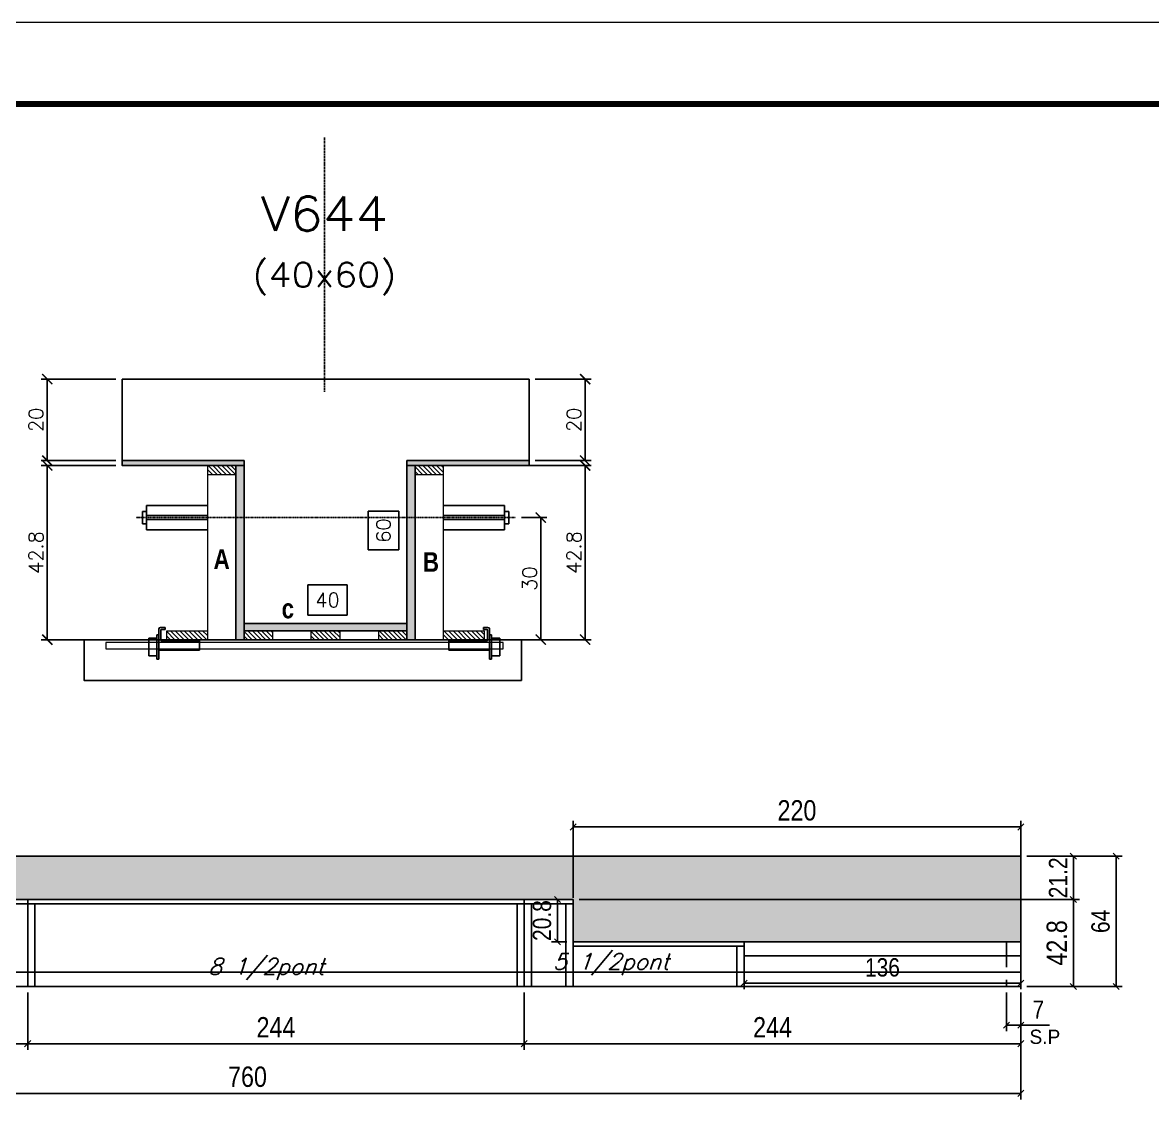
# Model space of a CAD drawing. Extents: x -20960 to -5926, y -2106 to 21915.
# Drawn here: x -11794 to -11239, y 8751 to 9281 of the extents above; entities that cross this region are included whole.
import ezdxf
from ezdxf.enums import TextEntityAlignment as Align

# ---------------------------------------------------------------- set-up
doc = ezdxf.new("R2010")
doc.units = 0
doc.linetypes.add('DASHED', pattern=[0.75, 0.5, -0.25])
doc.linetypes.add('HIDDEN', pattern=[0.375, 0.25, -0.125])
for name, color, linetype in [('barrote', 251, 'Continuous'), ('COTA', 241, 'Continuous'), ('Cota Seção (2x)', 4, 'Continuous'), ('detalhes', 4, 'Continuous'), ('Painéis', 200, 'Continuous'), ('presilha', 1, 'Continuous'), ('SARR_2.2x7', 40, 'Continuous'), ('SARR_3.5x7', 81, 'Continuous'), ('TENSOR', 3, 'Continuous'), ('texto', 7, 'Continuous'), ('Texto de Titulo', 7, 'Continuous'), ('Texto Qtd Sarr', 242, 'Continuous')]:
    doc.layers.add(name, color=color, linetype=linetype)
for name, color, linetype, lineweight in [('CONCRETO', 251, 'Continuous', 25), ('Folhas', 255, 'Continuous', 9), ('Hachura', 251, 'Continuous', 9), ('Madeira', 126, 'Continuous', 18), ('SARRAFO DE PRESSAO', 251, 'DASHED', 9), ('SCO-___-LAJ', 2, 'Continuous', 0), ('Texto Seção', 7, 'Continuous', 15)]:
    doc.layers.add(name, color=color, linetype=linetype, lineweight=lineweight)
doc.styles.add('COTA TECNICA', font='techl___.ttf', dxfattribs={"height": 10})
doc.styles.add('COTA TECNICA-50', font='techl___.ttf', dxfattribs={"height": 9})
doc.styles.add('Romans', font='romans.shx')
doc.styles.add('ROMAS860', font='ROMAS860.SHX')
doc.styles.add('TECNICA', font='techb___.ttf', dxfattribs={"height": 10})
doc.dimstyles.new('COTA PAINEL-50', dxfattribs={"dimtxt": 9, "dimasz": 3, "dimexe": 3, "dimexo": 3, "dimgap": 3, "dimtad": 1, "dimdec": 1, "dimzin": 12, "dimdsep": 46, "dimtxsty": 'COTA TECNICA-50', "dimblk1": 'OBLIQUE', "dimblk2": 'OBLIQUE', "dimsah": 1, "dimcen": 0.9, "dimclrd": 4, "dimclre": 4, "dimclrt": 240, "dimadec": 1, "dimazin": 3, "dimtfac": 1, "dimtdec": 1, "dimtmove": 0, "dimatfit": 3, "dimfxl": 1, "dimtolj": 1, "dimtzin": 12, "dimarcsym": 0})
doc.dimstyles.new('Cota Seção (2x)', dxfattribs={"dimtxt": 7, "dimasz": 5, "dimexe": 3, "dimexo": 3, "dimgap": 2, "dimtad": 3, "dimdec": 1, "dimlfac": 0.5, "dimzin": 12, "dimdsep": 46, "dimtxsty": 'Romans', "dimblk": 'ARCHTICK', "dimcen": 0, "dimclrd": 4, "dimclre": 4, "dimclrt": 1, "dimadec": 1, "dimazin": 3, "dimtfac": 1, "dimtdec": 1, "dimtmove": 0, "dimatfit": 3, "dimldrblk": 'OBLIQUE', "dimfxl": 1, "dimtolj": 1, "dimtzin": 12, "dimarcsym": 0})
doc.dimstyles.new('Cota Seção interna', dxfattribs={"dimtxt": 7, "dimasz": 6, "dimexe": 0.18, "dimexo": 2, "dimgap": -4, "dimtad": 3, "dimdec": 1, "dimlfac": 0.5, "dimzin": 12, "dimdsep": 46, "dimtxsty": 'Romans', "dimblk": 'ARCHTICK', "dimcen": 0.09, "dimse1": 1, "dimse2": 1, "dimsd1": 1, "dimsd2": 1, "dimclrd": 180, "dimclre": 5, "dimclrt": 1, "dimadec": 0, "dimazin": 3, "dimtfac": 1, "dimtdec": 1, "dimtofl": 0, "dimtmove": 0, "dimatfit": 3, "dimldrblk": 'ARCHTICK', "dimfxl": 1, "dimtolj": 1, "dimtzin": 0, "dimarcsym": 0})
doc.dimstyles.new('PAINEL', dxfattribs={"dimtxt": 10, "dimasz": 3, "dimexe": 3, "dimexo": 3, "dimgap": 3, "dimtad": 1, "dimdec": 1, "dimzin": 12, "dimdsep": 46, "dimtxsty": 'COTA TECNICA', "dimblk1": 'OBLIQUE', "dimblk2": 'OBLIQUE', "dimsah": 1, "dimcen": 0.9, "dimclrd": 4, "dimclre": 4, "dimclrt": 240, "dimadec": 1, "dimazin": 3, "dimtfac": 1, "dimtdec": 1, "dimtmove": 0, "dimatfit": 3, "dimfxl": 1, "dimtolj": 1, "dimtzin": 12, "dimarcsym": 0})

# ---------------------------------------------------------------- blocks, each defined once
blk = doc.blocks.new('9999999999')
at = {"layer": 'Folhas'}
blk.add_lwpolyline([(98138.98, 34190.21), (99623.98, 34190.21), (99623.98, 35240.21), (98138.98, 35240.21)], close=True, dxfattribs=at)
at = {"layer": 'Folhas', "color": 30, "const_width": 3}
blk.add_lwpolyline([(98213.98, 34230.21), (99583.98, 34230.21), (99583.98, 35200.21), (98213.98, 35200.21)], close=True, dxfattribs=at)
blk = doc.blocks.new('titulo1')
at = {"layer": 'Defpoints', "color": 252, "linetype": 'HIDDEN', "ltscale": 2}
blk.add_line((0, 0), (0, 125), dxfattribs=at)
at = {"layer": 'Defpoints', "style": 'Romans', "oblique": 15}
blk.add_attdef('FOLHA', text='', height=10, dxfattribs=at).set_placement((0, 15.58), align=Align.MIDDLE_CENTER)
at = {"layer": 'Texto Qtd Sarr', "color": 3, "style": 'Romans', "oblique": 15}
for tag, height, p in [('TITULO', 17, (0, 71.45)), ('SEÇÃO', 12, (0, 41.55))]:
    blk.add_attdef(tag, text='', height=height, dxfattribs=at).set_placement(p, align=Align.MIDDLE_CENTER)
blk = doc.blocks.new('_ArchTick')
at = {"color": 0, "linetype": 'ByBlock', "const_width": 0.15}
blk.add_lwpolyline([(-0.5, -0.5), (0.5, 0.5)], dxfattribs=at)
blk = doc.blocks.new('*D2054')
at = {"layer": 'COTA', "color": 4, "lineweight": -2, "transparency": 16777216}
for p, q in [((-11748.55, 9063.46), (-11785.27, 9063.46)), ((-11782.27, 8977.86), (-11782.27, 9063.46)), ((-11730.95, 8977.86), (-11785.27, 8977.86))]:
    blk.add_line(p, q, dxfattribs=at)
at = {"layer": 'Defpoints', "color": 0, "transparency": 16777216}
for p in [(-11782.27, 9063.46), (-11745.55, 9063.46), (-11727.95, 8977.86)]:
    blk.add_point(p, dxfattribs=at)
at = {"layer": 'COTA', "color": 4, "lineweight": -2, "transparency": 16777216, "xscale": 5, "yscale": 5, "zscale": 5}
for p, rotation in [((-11782.27, 9063.46), 90), ((-11782.27, 8977.86), 270)]:
    blk.add_blockref('_ArchTick', p, dxfattribs=dict(at, rotation=rotation))
at = {"layer": 'COTA', "color": 1, "transparency": 16777216, "insert": (-11787.77, 9020.66), "char_height": 7, "attachment_point": 5, "rotation": 90, "style": 'Romans'}
blk.add_mtext('\\A1;42.8', dxfattribs=at)
blk = doc.blocks.new('_Oblique')
at = {"color": 0, "linetype": 'ByBlock', "lineweight": -2}
blk.add_line((-0.5, -0.5), (0.5, 0.5), dxfattribs=at)
blk = doc.blocks.new('*D2055')
at = {"layer": 'COTA', "color": 4, "lineweight": -2, "transparency": 16777216}
for p, q in [((-11748.55, 9105.86), (-11785.27, 9105.86)), ((-11782.27, 9065.86), (-11782.27, 9105.86)), ((-11748.55, 9065.86), (-11785.27, 9065.86))]:
    blk.add_line(p, q, dxfattribs=at)
at = {"layer": 'Defpoints', "color": 0, "transparency": 16777216}
for p in [(-11782.27, 9105.86), (-11745.55, 9105.86), (-11745.55, 9065.86)]:
    blk.add_point(p, dxfattribs=at)
at = {"layer": 'COTA', "color": 4, "lineweight": -2, "transparency": 16777216, "xscale": 5, "yscale": 5, "zscale": 5}
for p, rotation in [((-11782.27, 9105.86), 90), ((-11782.27, 9065.86), 270)]:
    blk.add_blockref('_ArchTick', p, dxfattribs=dict(at, rotation=rotation))
at = {"layer": 'COTA', "color": 1, "transparency": 16777216, "insert": (-11787.77, 9085.86), "char_height": 7, "attachment_point": 5, "rotation": 90, "style": 'Romans'}
blk.add_mtext('\\A1;20', dxfattribs=at)
blk = doc.blocks.new('*D2056')
at = {"layer": 'Cota Seção (2x)', "color": 180, "lineweight": -2, "transparency": 16777216}
for p, q in [((-11609.55, 9040.99), (-11624.55, 9040.99)), ((-11624.55, 9040.99), (-11624.55, 9021.99)), ((-11609.55, 9021.99), (-11609.55, 9040.99)), ((-11624.55, 9021.99), (-11609.55, 9021.99))]:
    blk.add_line(p, q, dxfattribs=at)
at = {"layer": 'Defpoints', "color": 0, "transparency": 16777216}
for p in [(-11685.55, 9105.86), (-11605.55, 9105.86), (-11685.55, 8985.86)]:
    blk.add_point(p, dxfattribs=at)
at = {"layer": 'Cota Seção (2x)', "color": 1, "transparency": 16777216, "insert": (-11617.05, 9031.49), "char_height": 7, "attachment_point": 5, "rotation": 90, "style": 'Romans'}
blk.add_mtext('\\A1;60', dxfattribs=at)
blk = doc.blocks.new('PRESILHA METÁLICA 1')
at = {"layer": 'presilha'}
for p, q in [((7.5, 10.64), (7.5, 19.86)), ((12, 21), (8.64, 21)), ((9, 11.57), (9, 18.93)), ((12, 19.5), (9.57, 19.5)), ((12, 21), (12, 19.5)), ((0, 13), (6, 13)), ((0, 13), (0, 0)), ((6, 15.5), (7.5, 15.5)), ((6, -2.5), (6, 15.5)), ((6, 13), (6, 0)), ((7.5, 15.5), (7.5, -2.5)), ((37.5, 11), (9.57, 11)), ((37.5, 11), (37.5, 4.1)), ((6, 0), (0, 0)), ((37.5, 4.1), (7.5, 4.1)), ((7.5, -2.5), (6, -2.5))]:
    blk.add_line(p, q, dxfattribs=at)
for centre, radius, start, end in [((8.64, 19.86), 1.14, 90, 180), ((9.57, 18.93), 0.57, 90, 180), ((9.57, 11.57), 0.57, 180, 270)]:
    blk.add_arc(centre, radius, start, end, dxfattribs=at)
blk = doc.blocks.new('*D2057')
at = {"layer": 'Cota Seção (2x)', "color": 180, "lineweight": -2, "transparency": 16777216}
for p, q in [((-11634.89, 9004.86), (-11654.22, 9004.86)), ((-11654.22, 9004.86), (-11654.22, 8989.86)), ((-11634.89, 8989.86), (-11634.89, 9004.86)), ((-11654.22, 8989.86), (-11634.89, 8989.86))]:
    blk.add_line(p, q, dxfattribs=at)
at = {"layer": 'Defpoints', "color": 0, "transparency": 16777216}
for p in [(-11685.55, 8985.86), (-11685.55, 8977.86), (-11605.55, 8977.86)]:
    blk.add_point(p, dxfattribs=at)
at = {"layer": 'Cota Seção (2x)', "color": 1, "transparency": 16777216, "insert": (-11644.55, 8997.36), "char_height": 7, "attachment_point": 5, "style": 'Romans'}
blk.add_mtext('\\A1;40', dxfattribs=at)
blk = doc.blocks.new('*D2058')
at = {"layer": 'COTA', "color": 4, "lineweight": -2, "transparency": 16777216}
for p, q in [((-11584.55, 9063.46), (-11514.99, 9063.46)), ((-11517.99, 9063.46), (-11517.99, 8977.86)), ((-11584.55, 8977.86), (-11514.99, 8977.86))]:
    blk.add_line(p, q, dxfattribs=at)
at = {"layer": 'Defpoints', "color": 0, "transparency": 16777216}
for p in [(-11587.55, 9063.46), (-11587.55, 8977.86), (-11517.99, 8977.86)]:
    blk.add_point(p, dxfattribs=at)
at = {"layer": 'COTA', "color": 4, "lineweight": -2, "transparency": 16777216, "xscale": 5, "yscale": 5, "zscale": 5}
for p, rotation in [((-11517.99, 9063.46), 90), ((-11517.99, 8977.86), 270)]:
    blk.add_blockref('_ArchTick', p, dxfattribs=dict(at, rotation=rotation))
at = {"layer": 'COTA', "color": 1, "transparency": 16777216, "insert": (-11523.49, 9020.66), "char_height": 7, "attachment_point": 5, "rotation": 90, "style": 'Romans'}
blk.add_mtext('\\A1;42.8', dxfattribs=at)
blk = doc.blocks.new('*D2062')
at = {"layer": 'COTA', "color": 4, "lineweight": -2, "transparency": 16777216}
for p, q in [((-11542.55, 9105.86), (-11514.99, 9105.86)), ((-11517.99, 9065.86), (-11517.99, 9105.86)), ((-11542.55, 9065.86), (-11514.99, 9065.86))]:
    blk.add_line(p, q, dxfattribs=at)
at = {"layer": 'Defpoints', "color": 0, "transparency": 16777216}
for p in [(-11545.55, 9105.86), (-11517.99, 9105.86), (-11545.55, 9065.86)]:
    blk.add_point(p, dxfattribs=at)
at = {"layer": 'COTA', "color": 4, "lineweight": -2, "transparency": 16777216, "xscale": 5, "yscale": 5, "zscale": 5}
for p, rotation in [((-11517.99, 9105.86), 90), ((-11517.99, 9065.86), 270)]:
    blk.add_blockref('_ArchTick', p, dxfattribs=dict(at, rotation=rotation))
at = {"layer": 'COTA', "color": 1, "transparency": 16777216, "insert": (-11523.49, 9085.86), "char_height": 7, "attachment_point": 5, "rotation": 90, "style": 'Romans'}
blk.add_mtext('\\A1;20', dxfattribs=at)
blk = doc.blocks.new('*D2059')
at = {"layer": 'COTA', "color": 4, "lineweight": -2, "transparency": 16777216}
for p, q in [((-11549.25, 9037.83), (-11536.77, 9037.83)), ((-11539.77, 9037.83), (-11539.77, 8977.86)), ((-11549.25, 8977.86), (-11536.77, 8977.86))]:
    blk.add_line(p, q, dxfattribs=at)
at = {"layer": 'Defpoints', "color": 0, "transparency": 16777216}
for p in [(-11552.25, 9037.83), (-11552.25, 8977.86), (-11539.77, 8977.86)]:
    blk.add_point(p, dxfattribs=at)
at = {"layer": 'COTA', "color": 4, "lineweight": -2, "transparency": 16777216, "xscale": 5, "yscale": 5, "zscale": 5}
for p, rotation in [((-11539.77, 9037.83), 90), ((-11539.77, 8977.86), 270)]:
    blk.add_blockref('_ArchTick', p, dxfattribs=dict(at, rotation=rotation))
at = {"layer": 'COTA', "color": 1, "transparency": 16777216, "insert": (-11545.27, 9007.84), "char_height": 7, "attachment_point": 5, "rotation": 90, "style": 'Romans'}
blk.add_mtext('\\A1;30', dxfattribs=at)
blk = doc.blocks.new('*D2063')
at = {"layer": 'COTA', "color": 4, "linetype": 'ByBlock', "lineweight": -2, "transparency": 16777216}
for p, q in [((-11520.9, 8850.24), (-11275.07, 8850.24)), ((-11278.07, 8807.44), (-11278.07, 8850.24)), ((-11300.9, 8807.44), (-11275.07, 8807.44))]:
    blk.add_line(p, q, dxfattribs=at)
at = {"layer": 'Defpoints', "color": 0, "linetype": 'ByBlock', "transparency": 16777216}
for p in [(-11523.9, 8850.24), (-11278.07, 8850.24), (-11303.9, 8807.44)]:
    blk.add_point(p, dxfattribs=at)
at = {"layer": 'COTA', "color": 4, "linetype": 'ByBlock', "lineweight": -2, "transparency": 16777216, "xscale": 3, "yscale": 3, "zscale": 3}
for p, rotation in [((-11278.07, 8850.24), 90), ((-11278.07, 8807.44), 270)]:
    blk.add_blockref('_Oblique', p, dxfattribs=dict(at, rotation=rotation))
at = {"layer": 'COTA', "color": 240, "linetype": 'ByBlock', "transparency": 16777216, "insert": (-11286.16, 8828.84), "char_height": 10, "attachment_point": 5, "rotation": 90, "style": 'COTA TECNICA'}
blk.add_mtext('\\A1;42.8', dxfattribs=at)
blk = doc.blocks.new('*D2065')
at = {"layer": 'COTA', "color": 4, "linetype": 'ByBlock', "lineweight": -2, "transparency": 16777216}
for p, q in [((-11913.9, 8804.44), (-11913.9, 8776.34)), ((-11791.9, 8804.44), (-11791.9, 8776.34)), ((-11913.9, 8779.34), (-11791.9, 8779.34))]:
    blk.add_line(p, q, dxfattribs=at)
at = {"layer": 'Defpoints', "color": 0, "linetype": 'ByBlock', "transparency": 16777216}
for p in [(-11913.9, 8807.44), (-11791.9, 8807.44), (-11791.9, 8779.34)]:
    blk.add_point(p, dxfattribs=at)
at = {"layer": 'COTA', "color": 4, "linetype": 'ByBlock', "lineweight": -2, "transparency": 16777216, "xscale": 3, "yscale": 3, "zscale": 3, "rotation": 180}
blk.add_blockref('_Oblique', (-11913.9, 8779.34), dxfattribs=at)
at = {"layer": 'COTA', "color": 4, "linetype": 'ByBlock', "lineweight": -2, "transparency": 16777216, "xscale": 3, "yscale": 3, "zscale": 3}
blk.add_blockref('_Oblique', (-11791.9, 8779.34), dxfattribs=at)
at = {"layer": 'COTA', "color": 240, "linetype": 'ByBlock', "transparency": 16777216, "insert": (-11852.9, 8787.4), "char_height": 10, "attachment_point": 5, "style": 'COTA TECNICA'}
blk.add_mtext('\\A1;122', dxfattribs=at)
blk = doc.blocks.new('*D2066')
at = {"layer": 'COTA', "color": 4, "linetype": 'ByBlock', "lineweight": -2, "transparency": 16777216}
for p, q in [((-11791.9, 8804.44), (-11791.9, 8776.34)), ((-11547.9, 8804.44), (-11547.9, 8776.34)), ((-11791.9, 8779.34), (-11547.9, 8779.34))]:
    blk.add_line(p, q, dxfattribs=at)
at = {"layer": 'Defpoints', "color": 0, "linetype": 'ByBlock', "transparency": 16777216}
for p in [(-11791.9, 8807.44), (-11547.9, 8807.44), (-11547.9, 8779.34)]:
    blk.add_point(p, dxfattribs=at)
at = {"layer": 'COTA', "color": 4, "linetype": 'ByBlock', "lineweight": -2, "transparency": 16777216, "xscale": 3, "yscale": 3, "zscale": 3, "rotation": 180}
blk.add_blockref('_Oblique', (-11791.9, 8779.34), dxfattribs=at)
at = {"layer": 'COTA', "color": 4, "linetype": 'ByBlock', "lineweight": -2, "transparency": 16777216, "xscale": 3, "yscale": 3, "zscale": 3}
blk.add_blockref('_Oblique', (-11547.9, 8779.34), dxfattribs=at)
at = {"layer": 'COTA', "color": 240, "linetype": 'ByBlock', "transparency": 16777216, "insert": (-11669.9, 8787.41), "char_height": 10, "attachment_point": 5, "style": 'COTA TECNICA'}
blk.add_mtext('\\A1;244', dxfattribs=at)
blk = doc.blocks.new('*D2067')
at = {"layer": 'COTA', "color": 4, "linetype": 'ByBlock', "lineweight": -2, "transparency": 16777216}
for p, q in [((-12063.9, 8804.44), (-12063.9, 8751.94)), ((-11303.9, 8804.44), (-11303.9, 8751.94)), ((-12063.9, 8754.94), (-11303.9, 8754.94))]:
    blk.add_line(p, q, dxfattribs=at)
at = {"layer": 'Defpoints', "color": 0, "linetype": 'ByBlock', "transparency": 16777216}
for p in [(-12063.9, 8807.44), (-11303.9, 8807.44), (-11303.9, 8754.94)]:
    blk.add_point(p, dxfattribs=at)
at = {"layer": 'COTA', "color": 4, "linetype": 'ByBlock', "lineweight": -2, "transparency": 16777216, "xscale": 3, "yscale": 3, "zscale": 3, "rotation": 180}
blk.add_blockref('_Oblique', (-12063.9, 8754.94), dxfattribs=at)
at = {"layer": 'COTA', "color": 4, "linetype": 'ByBlock', "lineweight": -2, "transparency": 16777216, "xscale": 3, "yscale": 3, "zscale": 3}
blk.add_blockref('_Oblique', (-11303.9, 8754.94), dxfattribs=at)
at = {"layer": 'COTA', "color": 240, "linetype": 'ByBlock', "transparency": 16777216, "insert": (-11683.9, 8763.04), "char_height": 10, "attachment_point": 5, "style": 'COTA TECNICA'}
blk.add_mtext('\\A1;760', dxfattribs=at)
blk = doc.blocks.new('*D2068')
at = {"layer": 'COTA', "color": 4, "linetype": 'ByBlock', "lineweight": -2, "transparency": 16777216}
for p, q in [((-11300.9, 8871.44), (-11275.07, 8871.44)), ((-11278.07, 8871.44), (-11278.07, 8850.24)), ((-11520.9, 8850.24), (-11275.07, 8850.24))]:
    blk.add_line(p, q, dxfattribs=at)
at = {"layer": 'Defpoints', "color": 0, "linetype": 'ByBlock', "transparency": 16777216}
for p in [(-11303.9, 8871.44), (-11523.9, 8850.24), (-11278.07, 8850.24)]:
    blk.add_point(p, dxfattribs=at)
at = {"layer": 'COTA', "color": 4, "linetype": 'ByBlock', "lineweight": -2, "transparency": 16777216, "xscale": 3, "yscale": 3, "zscale": 3}
for p, rotation in [((-11278.07, 8871.44), 90), ((-11278.07, 8850.24), 270)]:
    blk.add_blockref('_Oblique', p, dxfattribs=dict(at, rotation=rotation))
at = {"layer": 'COTA', "color": 240, "linetype": 'ByBlock', "transparency": 16777216, "insert": (-11285.62, 8860.84), "char_height": 9, "attachment_point": 5, "rotation": 90, "style": 'COTA TECNICA-50'}
blk.add_mtext('\\A1;21.2', dxfattribs=at)
blk = doc.blocks.new('*D2060')
at = {"layer": 'COTA', "color": 4, "linetype": 'ByBlock', "lineweight": -2, "transparency": 16777216}
for p, q in [((-11300.9, 8871.44), (-11254.09, 8871.44)), ((-11257.09, 8871.44), (-11257.09, 8807.44)), ((-11300.9, 8807.44), (-11254.09, 8807.44))]:
    blk.add_line(p, q, dxfattribs=at)
at = {"layer": 'Defpoints', "color": 0, "linetype": 'ByBlock', "transparency": 16777216}
for p in [(-11303.9, 8871.44), (-11303.9, 8807.44), (-11257.09, 8807.44)]:
    blk.add_point(p, dxfattribs=at)
at = {"layer": 'COTA', "color": 4, "linetype": 'ByBlock', "lineweight": -2, "transparency": 16777216, "xscale": 3, "yscale": 3, "zscale": 3}
for p, rotation in [((-11257.09, 8871.44), 90), ((-11257.09, 8807.44), 270)]:
    blk.add_blockref('_Oblique', p, dxfattribs=dict(at, rotation=rotation))
at = {"layer": 'COTA', "color": 240, "linetype": 'ByBlock', "transparency": 16777216, "insert": (-11264.68, 8839.44), "char_height": 9, "attachment_point": 5, "rotation": 90, "style": 'COTA TECNICA-50'}
blk.add_mtext('\\A1;64', dxfattribs=at)
blk = doc.blocks.new('*D2071')
at = {"layer": 'COTA', "color": 4, "lineweight": -2, "ltscale": 25, "transparency": 16777216}
for p, q in [((-11547.9, 8804.44), (-11547.9, 8776.34)), ((-11303.9, 8804.44), (-11303.9, 8776.34)), ((-11547.9, 8779.34), (-11303.9, 8779.34))]:
    blk.add_line(p, q, dxfattribs=at)
at = {"layer": 'Defpoints', "color": 0, "ltscale": 25, "transparency": 16777216}
for p in [(-11547.9, 8807.44), (-11303.9, 8807.44), (-11303.9, 8779.34)]:
    blk.add_point(p, dxfattribs=at)
at = {"layer": 'COTA', "color": 4, "lineweight": -2, "ltscale": 25, "transparency": 16777216, "xscale": 3, "yscale": 3, "zscale": 3, "rotation": 180}
blk.add_blockref('_Oblique', (-11547.9, 8779.34), dxfattribs=at)
at = {"layer": 'COTA', "color": 4, "lineweight": -2, "ltscale": 25, "transparency": 16777216, "xscale": 3, "yscale": 3, "zscale": 3}
blk.add_blockref('_Oblique', (-11303.9, 8779.34), dxfattribs=at)
at = {"layer": 'COTA', "color": 240, "ltscale": 25, "transparency": 16777216, "insert": (-11425.9, 8787.41), "char_height": 10, "attachment_point": 5, "style": 'COTA TECNICA'}
blk.add_mtext('\\A1;244', dxfattribs=at)
blk = doc.blocks.new('*D2072')
at = {"layer": 'COTA', "color": 4, "lineweight": -2, "ltscale": 25, "transparency": 16777216}
for p, q in [((-11523.9, 8851.04), (-11523.9, 8888.83)), ((-11303.9, 8851.04), (-11303.9, 8888.83)), ((-11523.9, 8885.83), (-11303.9, 8885.83))]:
    blk.add_line(p, q, dxfattribs=at)
at = {"layer": 'Defpoints', "color": 0, "ltscale": 25, "transparency": 16777216}
for p in [(-11303.9, 8885.83), (-11523.9, 8848.04), (-11303.9, 8848.04)]:
    blk.add_point(p, dxfattribs=at)
at = {"layer": 'COTA', "color": 4, "lineweight": -2, "ltscale": 25, "transparency": 16777216, "xscale": 3, "yscale": 3, "zscale": 3, "rotation": 180}
blk.add_blockref('_Oblique', (-11523.9, 8885.83), dxfattribs=at)
at = {"layer": 'COTA', "color": 4, "lineweight": -2, "ltscale": 25, "transparency": 16777216, "xscale": 3, "yscale": 3, "zscale": 3}
blk.add_blockref('_Oblique', (-11303.9, 8885.83), dxfattribs=at)
at = {"layer": 'COTA', "color": 240, "ltscale": 25, "transparency": 16777216, "insert": (-11413.9, 8893.93), "char_height": 10, "attachment_point": 5, "style": 'COTA TECNICA'}
blk.add_mtext('\\A1;220', dxfattribs=at)
blk = doc.blocks.new('*D2074')
at = {"layer": 'COTA', "color": 4, "lineweight": -2, "transparency": 16777216}
for p, q in [((-11310.9, 8804.44), (-11310.9, 8785.49)), ((-11303.9, 8804.44), (-11303.9, 8785.49)), ((-11310.9, 8788.49), (-11303.9, 8788.49)), ((-11303.9, 8788.49), (-11289.74, 8788.49))]:
    blk.add_line(p, q, dxfattribs=at)
at = {"layer": 'Defpoints', "color": 0, "transparency": 16777216}
for p in [(-11310.9, 8807.44), (-11303.9, 8807.44), (-11303.9, 8788.49)]:
    blk.add_point(p, dxfattribs=at)
at = {"layer": 'COTA', "color": 4, "lineweight": -2, "transparency": 16777216, "xscale": 3, "yscale": 3, "zscale": 3, "rotation": 180}
blk.add_blockref('_Oblique', (-11310.9, 8788.49), dxfattribs=at)
at = {"layer": 'COTA', "color": 4, "lineweight": -2, "transparency": 16777216, "xscale": 3, "yscale": 3, "zscale": 3}
blk.add_blockref('_Oblique', (-11303.9, 8788.49), dxfattribs=at)
at = {"layer": 'COTA', "color": 240, "transparency": 16777216, "insert": (-11295.32, 8796.06), "char_height": 9, "attachment_point": 5, "style": 'COTA TECNICA-50'}
blk.add_mtext('\\A1;7', dxfattribs=at)
blk = doc.blocks.new('*D2075')
at = {"layer": 'COTA', "color": 4, "lineweight": -2, "transparency": 16777216}
for p, q in [((-11439.9, 8819.44), (-11439.9, 8806.09)), ((-11303.9, 8819.44), (-11303.9, 8806.09)), ((-11303.9, 8809.09), (-11439.9, 8809.09))]:
    blk.add_line(p, q, dxfattribs=at)
at = {"layer": 'Defpoints', "color": 0, "transparency": 16777216}
for p in [(-11439.9, 8822.44), (-11303.9, 8822.44), (-11439.9, 8809.09)]:
    blk.add_point(p, dxfattribs=at)
at = {"layer": 'COTA', "color": 4, "lineweight": -2, "transparency": 16777216, "xscale": 3, "yscale": 3, "zscale": 3, "rotation": 180}
blk.add_blockref('_Oblique', (-11439.9, 8809.09), dxfattribs=at)
at = {"layer": 'COTA', "color": 4, "lineweight": -2, "transparency": 16777216, "xscale": 3, "yscale": 3, "zscale": 3}
blk.add_blockref('_Oblique', (-11303.9, 8809.09), dxfattribs=at)
at = {"layer": 'COTA', "color": 240, "transparency": 16777216, "insert": (-11371.9, 8816.79), "char_height": 9, "attachment_point": 5, "style": 'COTA TECNICA-50'}
blk.add_mtext('\\A1;136', dxfattribs=at)
blk = doc.blocks.new('*D2076')
at = {"layer": 'COTA', "color": 4, "lineweight": -2, "transparency": 16777216}
for p, q in [((-11526.9, 8850.24), (-11534.54, 8850.24)), ((-11531.54, 8829.44), (-11531.54, 8850.24)), ((-11526.9, 8829.44), (-11534.54, 8829.44))]:
    blk.add_line(p, q, dxfattribs=at)
at = {"layer": 'Defpoints', "color": 0, "transparency": 16777216}
for p in [(-11531.54, 8850.24), (-11523.9, 8850.24), (-11523.9, 8829.44)]:
    blk.add_point(p, dxfattribs=at)
at = {"layer": 'COTA', "color": 4, "lineweight": -2, "transparency": 16777216, "xscale": 3, "yscale": 3, "zscale": 3}
for p, rotation in [((-11531.54, 8850.24), 90), ((-11531.54, 8829.44), 270)]:
    blk.add_blockref('_Oblique', p, dxfattribs=dict(at, rotation=rotation))
at = {"layer": 'COTA', "color": 240, "transparency": 16777216, "insert": (-11539.15, 8839.84), "char_height": 9, "attachment_point": 5, "rotation": 90, "style": 'COTA TECNICA-50'}
blk.add_mtext('\\A1;20.8', dxfattribs=at)

msp = doc.modelspace()

# ---------------------------------------------------------------- hatches: boundary and pattern name
at = {"layer": 'COTA', "linetype": 'ByBlock'}
h = msp.add_hatch(dxfattribs=at)
h.set_pattern_fill('AR-CONC', color=256, scale=0.03)
h.set_pattern_definition([(50, (-4962.4862, -5742.8755), (5.4655401, -0.4781726), [0.5715, -6.2865]), (355, (-4962.486, -5742.8755), (-1.0573026, 5.7317054), [0.4572, -5.0292175]), (100.451445, (-4962.031, -5742.9154), (4.4082374, 5.2535326), [0.4857003, -5.3427073]), (46.1842, (-4962.486, -5741.3515), (8.1323712, -1.2612698), [0.85725, -9.42975]), (96.63556, (-4961.8085, -5741.457), (7.122124, 7.4227837), [0.7285507, -8.0140682]), (351.18415, (-4962.486, -5741.3515), (7.122124, 7.4227837), [0.685799, -7.543792]), (21, (-4961.7242, -5741.7325), (4.5484317, -3.067956), [0.5715, -6.2865]), (326, (-4961.724, -5741.7325), (1.8540609, 5.525639), [0.4572, -5.0292]), (71.451445, (-4961.345, -5741.988), (6.4024926, 2.457683), [0.4857003, -5.3426981]), (37.5, (-4962.4862, -5742.8755), (0.0926581, 2.53665117), [0, -4.96824, 0, -5.1054, 0, -5.04825]), (7.5, (-4962.4862, -5742.8755), (2.00458988, 3.00541724), [0, -2.91084, 0, -4.85394, 0, -1.92405]), (327.5, (-4964.1855, -5742.8755), (4.06771786, -0.17186232), [0, -1.905, 0, -5.9436, 0, -7.8867]), (317.5, (-4964.9475, -5742.8755), (4.44387544, 0.7627947), [0, -2.4765, 0, -3.94716, 0, -5.6007])])
h.paths.add_polyline_path([(-12063.9, 8871.46), (-12063.9, 8850.24), (-11523.9, 8850.24), (-11523.9, 8848.04), (-11523.9, 8848.04), (-11523.9, 8829.44), (-11303.9, 8829.44), (-11303.9, 8871.44)])
at = {"layer": 'Hachura'}
h = msp.add_hatch(color=256, dxfattribs=at)
h.dxf.hatch_style = 1
h.paths.add_polyline_path([(-11685.55, 9063.46), (-11685.55, 9065.86), (-11745.55, 9065.86), (-11745.55, 9063.46)])
h = msp.add_hatch(color=256, dxfattribs=at)
h.dxf.hatch_style = 1
h.paths.add_polyline_path([(-11545.55, 9063.46), (-11545.55, 9065.86), (-11605.55, 9065.86), (-11605.55, 9063.46)])
h = msp.add_hatch(dxfattribs=at)
h.set_pattern_fill('ANSI31', color=256, scale=0.5, angle=270, style=0)
h.set_pattern_definition([(315, (11224.2677, 755.8148), (1.12253202, 1.12253202), [])])
h.paths.add_polyline_path([(-11689.55, 9059.06), (-11689.55, 9063.46), (-11703.55, 9063.46), (-11703.55, 9059.06)])
h = msp.add_hatch(color=256, dxfattribs=at)
h.dxf.hatch_style = 1
h.paths.add_polyline_path([(-11689.55, 9063.46), (-11685.55, 9063.46), (-11685.55, 8977.86), (-11689.55, 8977.86)])
h = msp.add_hatch(color=256, dxfattribs=at)
h.dxf.hatch_style = 1
h.paths.add_polyline_path([(-11605.55, 9063.46), (-11601.55, 9063.46), (-11601.55, 8977.86), (-11605.55, 8977.86)])
h = msp.add_hatch(dxfattribs=at)
h.set_pattern_fill('ANSI31', color=256, scale=0.5, angle=270, style=0)
h.set_pattern_definition([(315, (11206.2677, 755.8148), (1.12253202, 1.12253202), [])])
h.paths.add_polyline_path([(-11587.55, 9059.06), (-11587.55, 9063.46), (-11601.55, 9063.46), (-11601.55, 9059.06)])
h = msp.add_hatch(color=256, dxfattribs=at)
h.dxf.hatch_style = 1
h.paths.add_polyline_path([(-11605.55, 8982.26), (-11605.55, 8985.86), (-11685.55, 8985.86), (-11685.55, 8982.26)])
h = msp.add_hatch(dxfattribs=at)
h.set_pattern_fill('ANSI31', color=256, scale=0.5, angle=270, style=0)
h.set_pattern_definition([(315, (11224.2677, 748.2148), (1.12253202, 1.12253202), [])])
h.paths.add_polyline_path([(-11723.55, 8977.86), (-11723.55, 8982.26), (-11703.55, 8982.26), (-11703.55, 8977.86)])
h = msp.add_hatch(dxfattribs=at)
h.set_pattern_fill('ANSI31', color=256, scale=0.5, angle=270, style=0)
h.set_pattern_definition([(315, (11233.0677, 748.2148), (1.12253202, 1.12253202), [])])
h.paths.add_polyline_path([(-11685.55, 8977.86), (-11685.55, 8982.26), (-11671.55, 8982.26), (-11671.55, 8977.86)])
h = msp.add_hatch(dxfattribs=at)
h.set_pattern_fill('ANSI31', color=256, scale=0.5, angle=270, style=0)
h.set_pattern_definition([(315, (11266.0667, 748.2148), (1.12253202, 1.12253202), [])])
h.paths.add_polyline_path([(-11652.55, 8977.86), (-11652.55, 8982.26), (-11638.55, 8982.26), (-11638.55, 8977.86)])
h = msp.add_hatch(dxfattribs=at)
h.set_pattern_fill('ANSI31', color=256, scale=0.5, angle=270, style=0)
h.set_pattern_definition([(315, (11275.0698, 748.2148), (1.12253202, 1.12253202), [])])
h.paths.add_polyline_path([(-11605.55, 8977.86), (-11605.55, 8982.26), (-11619.55, 8982.26), (-11619.55, 8977.86)])
h = msp.add_hatch(dxfattribs=at)
h.set_pattern_fill('ANSI31', color=256, scale=0.5, angle=270, style=0)
h.set_pattern_definition([(315, (11172.2677, 748.2148), (1.12253202, 1.12253202), [])])
h.paths.add_polyline_path([(-11587.55, 8977.86), (-11587.55, 8982.26), (-11567.55, 8982.26), (-11567.55, 8977.86)])

# ---------------------------------------------------------------- linework, layer by layer
at = {"ltscale": 3}
for p, q in [((-11733.55, 9043.83), (-11733.55, 9031.83)), ((-11733.55, 9043.83), (-11703.55, 9043.83)), ((-11557.55, 9043.83), (-11587.55, 9043.83)), ((-11557.55, 9043.83), (-11557.55, 9031.83)), ((-11735.55, 9040.83), (-11735.55, 9034.83)), ((-11733.55, 9040.83), (-11735.55, 9040.83)), ((-11703.55, 9038.83), (-11733.55, 9038.83)), ((-11587.55, 9038.83), (-11557.55, 9038.83)), ((-11555.55, 9040.83), (-11557.55, 9040.83)), ((-11555.55, 9040.83), (-11555.55, 9034.83)), ((-11733.55, 9034.83), (-11735.55, 9034.83)), ((-11703.55, 9036.83), (-11733.55, 9036.83)), ((-11587.55, 9036.83), (-11557.55, 9036.83)), ((-11557.55, 9034.83), (-11555.55, 9034.83)), ((-11733.55, 9031.83), (-11703.55, 9031.83)), ((-11557.55, 9031.83), (-11587.55, 9031.83))]:
    msp.add_line(p, q, dxfattribs=at)
at = {"layer": 'barrote'}
msp.add_lwpolyline([(-11549.19, 8957.86), (-11764.16, 8957.86), (-11764.16, 8977.86), (-11549.19, 8977.86)], close=True, dxfattribs=at)
at = {"layer": 'CONCRETO'}
for p, q in [((-11745.55, 9065.86), (-11745.55, 9105.86)), ((-11745.55, 9105.86), (-11685.55, 9105.86)), ((-11685.55, 9105.86), (-11685.55, 9105.86)), ((-11685.55, 9105.86), (-11545.55, 9105.86)), ((-11545.55, 9065.86), (-11545.55, 9105.86)), ((-11685.55, 9065.86), (-11745.55, 9065.86)), ((-11685.55, 8985.86), (-11685.55, 9065.86)), ((-11605.55, 8985.86), (-11685.55, 8985.86)), ((-11605.55, 8982.26), (-11605.55, 8985.86)), ((-11605.55, 8982.26), (-11605.55, 8982.26))]:
    msp.add_line(p, q, dxfattribs=at)
at = {"layer": 'COTA', "linetype": 'ByBlock'}
for p, q in [((-12063.9, 8871.46), (-11303.9, 8871.44)), ((-11303.9, 8871.44), (-11303.9, 8829.44))]:
    msp.add_line(p, q, dxfattribs=at)
at = {"layer": 'Madeira'}
for points in [[(-11689.55, 9059.06), (-11689.55, 9063.46), (-11703.55, 9063.46), (-11703.55, 9059.06)], [(-11689.55, 9063.46), (-11703.55, 9063.46), (-11703.55, 8977.86), (-11689.55, 8977.86)], [(-11587.55, 9059.06), (-11587.55, 9063.46), (-11601.55, 9063.46), (-11601.55, 9059.06)], [(-11587.55, 9063.46), (-11601.55, 9063.46), (-11601.55, 8977.86), (-11587.55, 8977.86)], [(-11723.55, 8977.86), (-11723.55, 8982.26), (-11703.55, 8982.26), (-11703.55, 8977.86)], [(-11685.55, 8977.86), (-11685.55, 8982.26), (-11671.55, 8982.26), (-11671.55, 8977.86)], [(-11652.55, 8977.86), (-11652.55, 8982.26), (-11638.55, 8982.26), (-11638.55, 8977.86)], [(-11605.55, 8977.86), (-11605.55, 8982.26), (-11619.55, 8982.26), (-11619.55, 8977.86)], [(-11587.55, 8977.86), (-11587.55, 8982.26), (-11567.55, 8982.26), (-11567.55, 8977.86)]]:
    msp.add_lwpolyline(points, close=True, dxfattribs=at)
at = {"layer": 'Painéis', "linetype": 'ByBlock'}
for p, q in [((-11523.9, 8850.24), (-12063.9, 8850.24)), ((-11791.9, 8807.44), (-11791.9, 8850.24)), ((-11547.9, 8807.44), (-11547.9, 8850.24)), ((-11523.9, 8829.44), (-11523.9, 8850.24)), ((-11303.9, 8829.44), (-11523.9, 8829.44)), ((-11303.9, 8807.44), (-11303.9, 8829.44)), ((-12063.9, 8814.44), (-11303.9, 8814.44)), ((-12063.9, 8807.44), (-11303.9, 8807.44))]:
    msp.add_line(p, q, dxfattribs=at)
at = {"layer": 'Painéis'}
for points in [[(-11685.55, 9063.46), (-11685.55, 9065.86), (-11745.55, 9065.86), (-11745.55, 9063.46)], [(-11545.55, 9063.46), (-11545.55, 9065.86), (-11605.55, 9065.86), (-11605.55, 9063.46)], [(-11689.55, 9063.46), (-11685.55, 9063.46), (-11685.55, 8977.86), (-11689.55, 8977.86)], [(-11605.55, 9063.46), (-11601.55, 9063.46), (-11601.55, 8977.86), (-11605.55, 8977.86)], [(-11605.55, 8982.26), (-11605.55, 8985.86), (-11685.55, 8985.86), (-11685.55, 8982.26)]]:
    msp.add_lwpolyline(points, close=True, dxfattribs=at)
at = {"layer": 'SARR_2.2x7', "linetype": 'Continuous', "ltscale": 50}
for p, q in [((-11913.9, 8848.05), (-11791.9, 8848.05)), ((-11791.9, 8848.05), (-11547.9, 8848.05)), ((-11547.9, 8848.05), (-11523.9, 8848.04)), ((-11523.9, 8827.25), (-11439.9, 8827.24)), ((-11439.9, 8807.44), (-11439.9, 8829.44)), ((-11303.9, 8822.44), (-11439.9, 8822.44))]:
    msp.add_line(p, q, dxfattribs=at)
at = {"layer": 'SARR_2.2x7', "linetype": 'HIDDEN', "ltscale": 50}
msp.add_line((-11310.9, 8829.44), (-11310.9, 8807.44), dxfattribs=at)
at = {"layer": 'SARR_3.5x7'}
for p, q in [((-11568.15, 8850.24), (-11568.15, 8850.25)), ((-11788.4, 8848.05), (-11788.4, 8807.45)), ((-11551.4, 8848.05), (-11551.4, 8807.45)), ((-11544.4, 8848.05), (-11544.4, 8807.45)), ((-11527.4, 8848.04), (-11527.4, 8807.44)), ((-11523.9, 8848.04), (-11523.9, 8807.44)), ((-11443.4, 8827.24), (-11443.4, 8807.44))]:
    msp.add_line(p, q, dxfattribs=at)
at = {"layer": 'SCO-___-LAJ', "color": 1}
msp.add_lwpolyline([(-11558.19, 8976.53), (-11753.49, 8976.53), (-11753.49, 8973.33), (-11558.19, 8973.33)], close=True, dxfattribs=at)
at = {"layer": 'TENSOR', "linetype": 'HIDDEN', "ltscale": 0.5}
msp.add_line((-11738.55, 9037.83), (-11552.25, 9037.83), dxfattribs=at)

# ---------------------------------------------------------------- block references
at = {"layer": 'presilha', "yscale": 0.6666666666666666, "zscale": 0.6666666666666666}
for p, xscale in [((-11732.42, 8969.89), 0.6666666666666666), ((-11559.97, 8969.89), -0.6666666666666666)]:
    msp.add_blockref('PRESILHA METÁLICA 1', p, dxfattribs=dict(at, xscale=xscale))
at = {"layer": 'SARRAFO DE PRESSAO', "color": 6, "linetype": 'ByBlock'}
msp.add_blockref('9999999999', (-110345.98, -25959.14), dxfattribs=at)
at = {"layer": 'Texto Seção'}
ref = msp.add_blockref('titulo1', (-11646.11, 9099.67), dxfattribs=at)
ref.add_attrib('TITULO', 'V644', dxfattribs={"layer": 'Texto de Titulo', "color": 7, "height": 17, "style": 'Romans', "width": 1.1}).set_placement((-11646.11, 9187.17), align=Align.MIDDLE_CENTER)
ref.add_attrib('SEÇÃO', '(40x60)', dxfattribs={"layer": 'Texto de Titulo', "color": 7, "height": 12, "style": 'Romans', "width": 1.1}).set_placement((-11646.11, 9157.17), align=Align.MIDDLE_CENTER)

# ---------------------------------------------------------------- texts
at = {"layer": 'detalhes', "style": 'TECNICA'}
for s, p in [('A', (-11700.55, 9012.66)), ('B', (-11597.72, 9011.22)), ('c', (-11667.12, 8988.35))]:
    msp.add_text(s, height=9.6, dxfattribs=at).set_placement(p)
at = {"layer": 'texto', "color": 2, "char_height": 8, "attachment_point": 5, "style": 'Romans'}
for s, insert in [('{\\Q19;\\C256;8 1/2pont}', (-11674.71, 8815.99)), ('{\\Q19;\\C256;5 1/2pont}', (-11505.27, 8818.4))]:
    msp.add_mtext(s, dxfattribs=dict(at, insert=insert))
at = {"layer": 'texto', "color": 4, "insert": (-11292.07, 8782.69), "char_height": 7, "attachment_point": 5, "style": 'ROMAS860'}
msp.add_mtext('S.P', dxfattribs=at)

# ---------------------------------------------------------------- dimensions: what is measured, and where the dimension line sits
at = {"layer": 'COTA'}
for base, p1, p2, picture, middle in [((-11782.27, 9105.86), (-11745.55, 9065.86), (-11745.55, 9105.86), '*D2055', (-11787.77, 9085.86)), ((-11517.99, 9105.86), (-11545.55, 9065.86), (-11545.55, 9105.86), '*D2062', (-11523.49, 9085.86)), ((-11782.27, 9063.46), (-11727.95, 8977.86), (-11745.55, 9063.46), '*D2054', (-11787.77, 9020.66)), ((-11517.99, 8977.86), (-11587.55, 9063.46), (-11587.55, 8977.86), '*D2058', (-11523.49, 9020.66)), ((-11539.77, 8977.86), (-11552.25, 9037.83), (-11552.25, 8977.86), '*D2059', (-11545.27, 9007.84))]:
    dim = msp.add_linear_dim(base=base, p1=p1, p2=p2, angle=90, dimstyle='Cota Seção (2x)', dxfattribs=at)
    dim.commit()
    dim.dimension.update_dxf_attribs({"geometry": picture, "text_midpoint": middle})
at = {"layer": 'COTA', "ltscale": 25}
for base, p1, p2, picture, middle in [((-11303.9, 8885.83), (-11523.9, 8848.04), (-11303.9, 8848.04), '*D2072', (-11413.9, 8893.93)), ((-11303.9, 8779.34), (-11547.9, 8807.44), (-11303.9, 8807.44), '*D2071', (-11425.9, 8787.41))]:
    dim = msp.add_linear_dim(base=base, p1=p1, p2=p2, dimstyle='PAINEL', dxfattribs=at)
    dim.commit()
    dim.dimension.update_dxf_attribs({"geometry": picture, "text_midpoint": middle})
at = {"layer": 'COTA', "linetype": 'ByBlock'}
dim = msp.add_linear_dim(base=(-11278.07, 8850.24), p1=(-11303.9, 8871.44), p2=(-11523.9, 8850.24), angle=90, dimstyle='COTA PAINEL-50', override={"dimarcsym": 1}, dxfattribs=at)
dim.commit()
dim.dimension.update_dxf_attribs({"geometry": '*D2068', "text_midpoint": (-11278.07, 8860.84), "dimtype": 160})
dim = msp.add_linear_dim(base=(-11257.09, 8807.44), p1=(-11303.9, 8871.44), p2=(-11303.9, 8807.44), angle=90, dimstyle='COTA PAINEL-50', override={"dimarcsym": 1}, dxfattribs=at)
dim.commit()
dim.dimension.update_dxf_attribs({"geometry": '*D2060', "text_midpoint": (-11264.68, 8839.44)})
at = {"layer": 'COTA'}
dim = msp.add_linear_dim(base=(-11531.54, 8850.24), p1=(-11523.9, 8829.44), p2=(-11523.9, 8850.24), angle=90, dimstyle='COTA PAINEL-50', dxfattribs=at)
dim.commit()
dim.dimension.update_dxf_attribs({"geometry": '*D2076', "text_midpoint": (-11531.54, 8839.84), "dimtype": 160})
at = {"layer": 'COTA', "linetype": 'ByBlock'}
dim = msp.add_linear_dim(base=(-11278.07, 8850.24), p1=(-11303.9, 8807.44), p2=(-11523.9, 8850.24), angle=90, dimstyle='PAINEL', dxfattribs=at)
dim.commit()
dim.dimension.update_dxf_attribs({"geometry": '*D2063', "text_midpoint": (-11286.16, 8828.84)})
at = {"layer": 'COTA'}
for base, p1, p2, picture, middle in [((-11439.9, 8809.09), (-11303.9, 8822.44), (-11439.9, 8822.44), '*D2075', (-11371.9, 8816.79)), ((-11303.9, 8788.49), (-11310.9, 8807.44), (-11303.9, 8807.44), '*D2074', (-11295.32, 8796.06))]:
    dim = msp.add_linear_dim(base=base, p1=p1, p2=p2, dimstyle='COTA PAINEL-50', dxfattribs=at)
    dim.commit()
    dim.dimension.update_dxf_attribs({"geometry": picture, "text_midpoint": middle})
at = {"layer": 'COTA', "linetype": 'ByBlock'}
for base, p1, p2, picture, middle in [((-11303.9, 8754.94), (-12063.9, 8807.44), (-11303.9, 8807.44), '*D2067', (-11683.9, 8763.04)), ((-11791.9, 8779.34), (-11913.9, 8807.44), (-11791.9, 8807.44), '*D2065', (-11852.9, 8787.4))]:
    dim = msp.add_linear_dim(base=base, p1=p1, p2=p2, dimstyle='PAINEL', dxfattribs=at)
    dim.commit()
    dim.dimension.update_dxf_attribs({"geometry": picture, "text_midpoint": middle})
dim = msp.add_linear_dim(base=(-11547.9, 8779.34), p1=(-11791.9, 8807.44), p2=(-11547.9, 8807.44), dimstyle='PAINEL', dxfattribs=at)
dim.commit()
dim.dimension.update_dxf_attribs({"geometry": '*D2066', "text_midpoint": (-11669.9, 8779.34), "dimtype": 160})
at = {"layer": 'Cota Seção (2x)'}
for base, p1, p2, angle, picture, middle in [((-11605.55, 9105.86), (-11685.55, 8985.86), (-11685.55, 9105.86), 90, '*D2056', (-11605.55, 9031.49)), ((-11685.55, 8985.86), (-11605.55, 8977.86), (-11685.55, 8977.86), 180, '*D2057', (-11644.55, 8985.86))]:
    dim = msp.add_linear_dim(base=base, p1=p1, p2=p2, angle=angle, dimstyle='Cota Seção interna', dxfattribs=at)
    dim.commit()
    dim.dimension.update_dxf_attribs({"geometry": picture, "text_midpoint": middle, "dimtype": 160})

doc.saveas('drawing.dxf')
